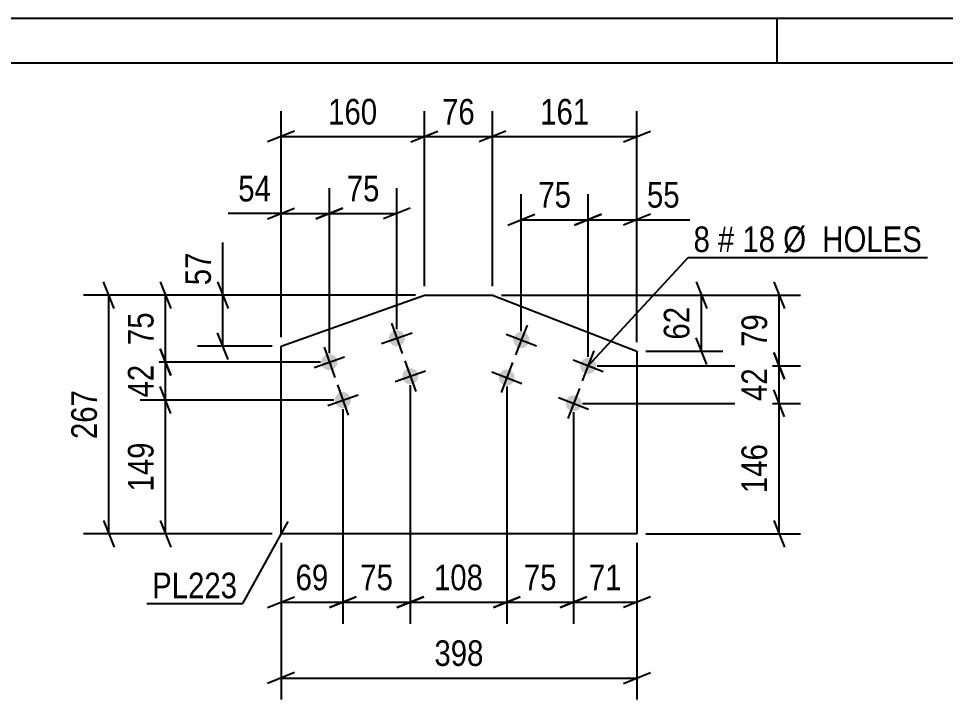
# Model space of a CAD drawing. Header units: millimetres. Extents: x 0 to 420, y 0 to 297.
# Drawn here: x 125.2 to 228.8, y 220.9 to 297 of the extents above; entities that cross this region are included whole.
import ezdxf

# ---------------------------------------------------------------- set-up
doc = ezdxf.new("R2010")
doc.units = ezdxf.units.MM
doc.styles.add('Arial Narrow', font='ARIALN.TTF', dxfattribs={"height": 0.2})

# ---------------------------------------------------------------- blocks, each defined once
blk = doc.blocks.new('Unknown-318934331-1115')
at = {"color": 5, "linetype": 'Continuous'}
for p, q in [((420, 297), (0, 297)), ((210, 292), (210, 297)), ((415, 292), (5, 292))]:
    blk.add_line(p, q, dxfattribs=at)
blk = doc.blocks.new('Bolt-318934331-9569 - 9566')
at = {"linetype": 'Continuous'}
for points in [[(168.33, 261.55, -1), (166.63, 260.95, -1)], [(160.79, 258.88, -1), (159.09, 258.28, -1)], [(169.83, 257.31, -1), (168.14, 256.71, -1)], [(162.29, 254.64, -1), (160.6, 254.04, -1)]]:
    blk.add_hatch(color=1, dxfattribs=at).paths.add_polyline_path(points)
at = {"color": 1, "linetype": 'Continuous'}
for p, q in [((166.88, 262.95), (168.08, 259.56)), ((165.78, 260.65), (169.18, 261.85)), ((159.34, 260.27), (160.54, 256.88)), ((158.24, 257.98), (161.64, 259.18)), ((168.38, 258.71), (169.59, 255.31)), ((167.29, 256.41), (170.68, 257.61)), ((160.84, 256.03), (162.05, 252.64)), ((159.75, 253.73), (163.14, 254.94))]:
    blk.add_line(p, q, dxfattribs=at)
blk = doc.blocks.new('Part-318934331-9567 - 9566')
at = {"color": 2, "linetype": 'Continuous'}
for p, q in [((154.53, 260.37), (170.55, 266.06)), ((170.55, 266.06), (178.17, 266.06)), ((178.17, 266.06), (194.31, 259.81)), ((154.53, 239.39), (154.53, 260.37)), ((194.31, 259.81), (194.31, 239.39)), ((194.31, 239.39), (154.53, 239.39))]:
    blk.add_line(p, q, dxfattribs=at)
blk = doc.blocks.new('Bolt-318934331-9568 - 9566')
at = {"linetype": 'Continuous'}
for points in [[(182.23, 260.73, -1), (180.55, 261.38, -1)], [(189.69, 257.84, -1), (188.01, 258.49, -1)], [(180.6, 256.53, -1), (178.93, 257.18, -1)], [(188.07, 253.65, -1), (186.39, 254.3, -1)]]:
    blk.add_hatch(color=1, dxfattribs=at).paths.add_polyline_path(points)
at = {"color": 1, "linetype": 'Continuous'}
for p, q in [((182.04, 262.73), (180.74, 259.38)), ((179.71, 261.7), (183.07, 260.41)), ((189.5, 259.85), (188.2, 256.49)), ((180.41, 258.54), (179.12, 255.18)), ((187.17, 258.82), (190.53, 257.52)), ((178.09, 257.51), (181.44, 256.21)), ((187.88, 255.65), (186.58, 252.29)), ((185.55, 254.62), (188.9, 253.32))]:
    blk.add_line(p, q, dxfattribs=at)
blk = doc.blocks.new('StraightDimension-318934331-10055 - 9566')
at = {"color": 7, "linetype": 'Continuous'}
for p, q in [((170.55, 267.06), (170.55, 286.65)), ((178.17, 267.06), (178.17, 286.65)), ((169.05, 283.2), (172.05, 284.4)), ((179.67, 284.4), (176.67, 283.2)), ((170.55, 283.8), (178.17, 283.8))]:
    blk.add_line(p, q, dxfattribs=at)
at = {"color": 0}
blk.add_wipeout([(176.79, 284.55), (176.79, 288.75), (171.93, 288.75), (171.93, 284.55)], dxfattribs=at)
at = {"color": 3, "style": 'Arial Narrow'}
blk.add_text('76', height=2.863, dxfattribs=at).set_placement((172.53, 285.15))
blk = doc.blocks.new('StraightDimension-318934331-12801 - 9566')
at = {"color": 7, "linetype": 'Continuous'}
for p, q in [((210.81, 252.47), (209.61, 255.47)), ((188.23, 253.97), (212.61, 253.97)), ((210.21, 239.39), (210.21, 253.97)), ((209.61, 240.89), (210.81, 237.89)), ((195.31, 239.39), (212.61, 239.39))]:
    blk.add_line(p, q, dxfattribs=at)
at = {"color": 0}
blk.add_wipeout([(209.46, 250.02), (205.26, 250.02), (205.26, 243.34), (209.46, 243.34)], dxfattribs=at)
at = {"color": 3, "style": 'Arial Narrow'}
blk.add_text('146', height=2.863, rotation=90.0002, dxfattribs=at).set_placement((208.86, 243.94))
blk = doc.blocks.new('StraightDimension-318934331-10054 - 9566')
at = {"color": 7, "linetype": 'Continuous'}
for p, q in [((178.17, 267.06), (178.17, 286.65)), ((194.31, 260.81), (194.31, 286.65)), ((179.67, 284.4), (176.67, 283.2)), ((192.81, 283.2), (195.81, 284.4)), ((178.17, 283.8), (194.31, 283.8))]:
    blk.add_line(p, q, dxfattribs=at)
at = {"color": 0}
blk.add_wipeout([(189.58, 284.55), (189.58, 288.75), (182.9, 288.75), (182.9, 284.55)], dxfattribs=at)
at = {"color": 3, "style": 'Arial Narrow'}
blk.add_text('161', height=2.863, dxfattribs=at).set_placement((183.5, 285.15))
blk = doc.blocks.new('StraightDimension-318934331-12851 - 9566')
at = {"color": 7, "linetype": 'Continuous'}
for p, q in [((161.44, 253.34), (161.44, 229.33)), ((154.53, 238.39), (154.53, 229.33)), ((153.03, 231.13), (156.03, 232.33)), ((162.94, 232.33), (159.94, 231.13)), ((154.53, 231.73), (161.44, 231.73))]:
    blk.add_line(p, q, dxfattribs=at)
at = {"color": 0}
blk.add_wipeout([(160.41, 232.48), (160.41, 236.68), (155.56, 236.68), (155.56, 232.48)], dxfattribs=at)
at = {"color": 3, "style": 'Arial Narrow'}
blk.add_text('69', height=2.863, dxfattribs=at).set_placement((156.16, 233.08))
blk = doc.blocks.new('StraightDimension-318934331-10056 - 9566')
at = {"color": 7, "linetype": 'Continuous'}
for p, q in [((154.53, 261.37), (154.53, 286.65)), ((170.55, 267.06), (170.55, 286.65)), ((156.03, 284.4), (153.03, 283.2)), ((169.05, 283.2), (172.05, 284.4)), ((154.53, 283.8), (170.55, 283.8))]:
    blk.add_line(p, q, dxfattribs=at)
at = {"color": 0}
blk.add_wipeout([(165.88, 284.55), (165.88, 288.75), (159.2, 288.75), (159.2, 284.55)], dxfattribs=at)
at = {"color": 3, "style": 'Arial Narrow'}
blk.add_text('160', height=2.863, dxfattribs=at).set_placement((159.8, 285.15))
blk = doc.blocks.new('StraightDimension-318934331-10062 - 9566')
at = {"color": 7, "linetype": 'Continuous'}
for p, q in [((154.53, 238.39), (154.53, 220.86)), ((194.31, 238.39), (194.31, 220.86)), ((156.03, 223.86), (153.03, 222.66)), ((192.81, 222.66), (195.81, 223.86)), ((154.53, 223.26), (194.31, 223.26))]:
    blk.add_line(p, q, dxfattribs=at)
at = {"color": 0}
blk.add_wipeout([(177.76, 224.01), (177.76, 228.21), (171.08, 228.21), (171.08, 224.01)], dxfattribs=at)
at = {"color": 3, "style": 'Arial Narrow'}
blk.add_text('398', height=2.863, dxfattribs=at).set_placement((171.68, 224.61))
blk = doc.blocks.new('StraightDimension-318934331-10066 - 9566')
at = {"color": 7, "linetype": 'Continuous'}
for p, q in [((200.93, 267.56), (202.13, 264.56)), ((179.17, 266.06), (203.93, 266.06)), ((201.53, 259.81), (201.53, 266.06)), ((202.13, 258.31), (200.93, 261.31)), ((195.31, 259.81), (203.93, 259.81))]:
    blk.add_line(p, q, dxfattribs=at)
at = {"color": 0}
blk.add_wipeout([(200.78, 265.36), (196.58, 265.36), (196.58, 260.5), (200.78, 260.5)], dxfattribs=at)
at = {"color": 3, "style": 'Arial Narrow'}
blk.add_text('62', height=2.863, rotation=90.0002, dxfattribs=at).set_placement((200.18, 261.1))
blk = doc.blocks.new('StraightDimension-318934331-12849 - 9566')
at = {"color": 7, "linetype": 'Continuous'}
for p, q in [((168.98, 256.01), (168.98, 229.33)), ((179.77, 255.86), (179.77, 229.33)), ((167.48, 231.13), (170.48, 232.33)), ((181.27, 232.33), (178.27, 231.13)), ((168.98, 231.73), (179.77, 231.73))]:
    blk.add_line(p, q, dxfattribs=at)
at = {"color": 0}
blk.add_wipeout([(177.72, 232.48), (177.72, 236.68), (171.03, 236.68), (171.03, 232.48)], dxfattribs=at)
at = {"color": 3, "style": 'Arial Narrow'}
blk.add_text('108', height=2.863, dxfattribs=at).set_placement((171.63, 233.08))
blk = doc.blocks.new('StraightDimension-318934331-10070 - 9566')
at = {"color": 7, "linetype": 'Continuous'}
for p, q in [((148.04, 266.06), (148.04, 271.96)), ((148.04, 266.06), (148.04, 271.96)), ((147.44, 267.56), (148.64, 264.56)), ((169.55, 266.06), (145.19, 266.06)), ((148.04, 260.37), (148.04, 266.06)), ((148.64, 258.87), (147.44, 261.87)), ((153.53, 260.37), (145.19, 260.37))]:
    blk.add_line(p, q, dxfattribs=at)
at = {"color": 0}
blk.add_wipeout([(147.29, 271.44), (143.09, 271.44), (143.09, 266.58), (147.29, 266.58)], dxfattribs=at)
at = {"color": 3, "style": 'Arial Narrow'}
blk.add_text('57', height=2.863, rotation=90.0002, dxfattribs=at).set_placement((146.69, 267.18))
blk = doc.blocks.new('StraightDimension-318934331-10150 - 9566')
at = {"color": 7, "linetype": 'Continuous'}
for p, q in [((135.9, 264.56), (134.7, 267.56)), ((169.55, 266.06), (132.45, 266.06)), ((135.3, 239.39), (135.3, 266.06)), ((134.7, 240.89), (135.9, 237.89)), ((153.53, 239.39), (132.45, 239.39))]:
    blk.add_line(p, q, dxfattribs=at)
at = {"color": 0}
blk.add_wipeout([(134.55, 256.06), (130.35, 256.06), (130.35, 249.38), (134.55, 249.38)], dxfattribs=at)
at = {"color": 3, "style": 'Arial Narrow'}
blk.add_text('267', height=2.863, rotation=90.0002, dxfattribs=at).set_placement((133.95, 249.98))
blk = doc.blocks.new('StraightDimension-318934331-12799 - 9566')
at = {"color": 7, "linetype": 'Continuous'}
for p, q in [((209.61, 267.56), (210.81, 264.56)), ((179.17, 266.06), (212.61, 266.06)), ((210.21, 258.17), (210.21, 266.06)), ((210.81, 256.67), (209.61, 259.67)), ((189.85, 258.17), (212.61, 258.17))]:
    blk.add_line(p, q, dxfattribs=at)
at = {"color": 0}
blk.add_wipeout([(209.46, 264.54), (205.26, 264.54), (205.26, 259.68), (209.46, 259.68)], dxfattribs=at)
at = {"color": 3, "style": 'Arial Narrow'}
blk.add_text('79', height=2.863, rotation=90.0002, dxfattribs=at).set_placement((208.86, 260.28))
blk = doc.blocks.new('StraightDimension-318934331-12800 - 9566')
at = {"color": 7, "linetype": 'Continuous'}
for p, q in [((209.61, 259.67), (210.81, 256.67)), ((189.85, 258.17), (212.61, 258.17)), ((210.21, 253.97), (210.21, 258.17)), ((210.81, 252.47), (209.61, 255.47)), ((188.23, 253.97), (212.61, 253.97))]:
    blk.add_line(p, q, dxfattribs=at)
at = {"color": 0}
blk.add_wipeout([(209.46, 258.5), (205.26, 258.5), (205.26, 253.64), (209.46, 253.64)], dxfattribs=at)
at = {"color": 3, "style": 'Arial Narrow'}
blk.add_text('42', height=2.863, rotation=90.0002, dxfattribs=at).set_placement((208.86, 254.24))
blk = doc.blocks.new('StraightDimension-318934331-12822 - 9566')
at = {"color": 7, "linetype": 'Continuous'}
for p, q in [((141.03, 267.56), (142.23, 264.56)), ((169.55, 266.06), (138.78, 266.06)), ((141.63, 258.58), (141.63, 266.06)), ((142.23, 257.08), (141.03, 260.08)), ((158.94, 258.58), (138.78, 258.58))]:
    blk.add_line(p, q, dxfattribs=at)
at = {"color": 0}
blk.add_wipeout([(140.88, 264.74), (136.68, 264.74), (136.68, 259.89), (140.88, 259.89)], dxfattribs=at)
at = {"color": 3, "style": 'Arial Narrow'}
blk.add_text('75', height=2.863, rotation=90.0002, dxfattribs=at).set_placement((140.28, 260.49))
blk = doc.blocks.new('StraightDimension-318934331-12823 - 9566')
at = {"color": 7, "linetype": 'Continuous'}
for p, q in [((141.03, 260.08), (142.23, 257.08)), ((158.94, 258.58), (138.78, 258.58)), ((141.63, 254.34), (141.63, 258.58)), ((142.23, 252.84), (141.03, 255.84)), ((160.44, 254.34), (138.78, 254.34))]:
    blk.add_line(p, q, dxfattribs=at)
at = {"color": 0}
blk.add_wipeout([(140.88, 258.89), (136.68, 258.89), (136.68, 254.03), (140.88, 254.03)], dxfattribs=at)
at = {"color": 3, "style": 'Arial Narrow'}
blk.add_text('42', height=2.863, rotation=90.0002, dxfattribs=at).set_placement((140.28, 254.63))
blk = doc.blocks.new('StraightDimension-318934331-12824 - 9566')
at = {"color": 7, "linetype": 'Continuous'}
for p, q in [((142.23, 252.84), (141.03, 255.84)), ((160.44, 254.34), (138.78, 254.34)), ((141.63, 239.39), (141.63, 254.34)), ((141.03, 240.89), (142.23, 237.89)), ((153.53, 239.39), (138.78, 239.39))]:
    blk.add_line(p, q, dxfattribs=at)
at = {"color": 0}
blk.add_wipeout([(140.88, 250.2), (136.68, 250.2), (136.68, 243.52), (140.88, 243.52)], dxfattribs=at)
at = {"color": 3, "style": 'Arial Narrow'}
blk.add_text('149', height=2.863, rotation=90.0002, dxfattribs=at).set_placement((140.28, 244.12))
blk = doc.blocks.new('StraightDimension-318934331-12847 - 9566')
at = {"color": 7, "linetype": 'Continuous'}
for p, q in [((187.23, 252.97), (187.23, 229.33)), ((194.31, 238.39), (194.31, 229.33)), ((185.73, 231.13), (188.73, 232.33)), ((195.81, 232.33), (192.81, 231.13)), ((187.23, 231.73), (194.31, 231.73))]:
    blk.add_line(p, q, dxfattribs=at)
at = {"color": 0}
blk.add_wipeout([(193.2, 232.48), (193.2, 236.68), (188.34, 236.68), (188.34, 232.48)], dxfattribs=at)
at = {"color": 3, "style": 'Arial Narrow'}
blk.add_text('71', height=2.863, dxfattribs=at).set_placement((188.94, 233.08))
blk = doc.blocks.new('StraightDimension-318934331-12848 - 9566')
at = {"color": 7, "linetype": 'Continuous'}
for p, q in [((179.77, 255.86), (179.77, 229.33)), ((187.23, 252.97), (187.23, 229.33)), ((178.27, 231.13), (181.27, 232.33)), ((188.73, 232.33), (185.73, 231.13)), ((179.77, 231.73), (187.23, 231.73))]:
    blk.add_line(p, q, dxfattribs=at)
at = {"color": 0}
blk.add_wipeout([(185.92, 232.48), (185.92, 236.68), (181.07, 236.68), (181.07, 232.48)], dxfattribs=at)
at = {"color": 3, "style": 'Arial Narrow'}
blk.add_text('75', height=2.863, dxfattribs=at).set_placement((181.67, 233.08))
blk = doc.blocks.new('StraightDimension-318934331-12850 - 9566')
at = {"color": 7, "linetype": 'Continuous'}
for p, q in [((168.98, 256.01), (168.98, 229.33)), ((161.44, 253.34), (161.44, 229.33)), ((159.94, 231.13), (162.94, 232.33)), ((170.48, 232.33), (167.48, 231.13)), ((161.44, 231.73), (168.98, 231.73))]:
    blk.add_line(p, q, dxfattribs=at)
at = {"color": 0}
blk.add_wipeout([(167.64, 232.48), (167.64, 236.68), (162.79, 236.68), (162.79, 232.48)], dxfattribs=at)
at = {"color": 3, "style": 'Arial Narrow'}
blk.add_text('75', height=2.863, dxfattribs=at).set_placement((163.39, 233.08))
blk = doc.blocks.new('StraightDimension-318934331-12905 - 9566')
at = {"color": 7, "linetype": 'Continuous'}
for p, q in [((188.85, 259.17), (188.85, 277.36)), ((194.31, 260.81), (194.31, 277.36)), ((187.35, 273.91), (190.35, 275.11)), ((195.81, 275.11), (192.81, 273.91)), ((188.85, 274.51), (194.31, 274.51)), ((194.31, 274.51), (200.22, 274.51)), ((194.31, 274.51), (200.22, 274.51))]:
    blk.add_line(p, q, dxfattribs=at)
at = {"color": 0}
blk.add_wipeout([(199.69, 275.26), (199.69, 279.46), (194.83, 279.46), (194.83, 275.26)], dxfattribs=at)
at = {"color": 3, "style": 'Arial Narrow'}
blk.add_text('55', height=2.863, dxfattribs=at).set_placement((195.43, 275.86))
blk = doc.blocks.new('StraightDimension-318934331-12906 - 9566')
at = {"color": 7, "linetype": 'Continuous'}
for p, q in [((181.39, 262.06), (181.39, 277.36)), ((188.85, 259.17), (188.85, 277.36)), ((179.89, 273.91), (182.89, 275.11)), ((190.35, 275.11), (187.35, 273.91)), ((181.39, 274.51), (188.85, 274.51))]:
    blk.add_line(p, q, dxfattribs=at)
at = {"color": 0}
blk.add_wipeout([(187.55, 275.26), (187.55, 279.46), (182.69, 279.46), (182.69, 275.26)], dxfattribs=at)
at = {"color": 3, "style": 'Arial Narrow'}
blk.add_text('75', height=2.863, dxfattribs=at).set_placement((183.29, 275.86))
blk = doc.blocks.new('StraightDimension-318934331-12908 - 9566')
at = {"color": 7, "linetype": 'Continuous'}
for p, q in [((159.94, 259.58), (159.94, 278.05)), ((167.48, 262.25), (167.48, 278.05)), ((158.44, 274.6), (161.44, 275.8)), ((168.98, 275.8), (165.98, 274.6)), ((159.94, 275.2), (167.48, 275.2))]:
    blk.add_line(p, q, dxfattribs=at)
at = {"color": 0}
blk.add_wipeout([(166.14, 275.95), (166.14, 280.15), (161.28, 280.15), (161.28, 275.95)], dxfattribs=at)
at = {"color": 3, "style": 'Arial Narrow'}
blk.add_text('75', height=2.863, dxfattribs=at).set_placement((161.88, 276.55))
blk = doc.blocks.new('StraightDimension-318934331-12909 - 9566')
at = {"color": 7, "linetype": 'Continuous'}
for p, q in [((154.53, 261.37), (154.53, 278.05)), ((159.94, 259.58), (159.94, 278.05)), ((153.03, 274.6), (156.03, 275.8)), ((161.44, 275.8), (158.44, 274.6)), ((154.53, 275.2), (148.62, 275.2)), ((154.53, 275.2), (148.62, 275.2)), ((154.53, 275.2), (159.94, 275.2))]:
    blk.add_line(p, q, dxfattribs=at)
at = {"color": 0}
blk.add_wipeout([(154, 275.95), (154, 280.15), (149.15, 280.15), (149.15, 275.95)], dxfattribs=at)
at = {"color": 3, "style": 'Arial Narrow'}
blk.add_text('54', height=2.863, dxfattribs=at).set_placement((149.75, 276.55))
blk = doc.blocks.new('Mark-318934331-10501 - 9566')
at = {"color": 30, "linetype": 'Continuous'}
for p in [(155.28, 240.77), (139.53, 231.58)]:
    blk.add_line(p, (150.24, 231.58), dxfattribs=at)
at = {"color": 0}
blk.add_wipeout([(149.64, 232.18), (149.64, 235.18), (140.13, 235.18), (140.13, 232.18)], dxfattribs=at)
blk.add_wipeout([(149.64, 232.18), (149.64, 235.18), (140.13, 235.18), (140.13, 232.18)], dxfattribs=at)
at = {"color": 3, "style": 'Arial Narrow'}
blk.add_text('PL223', height=2.863, dxfattribs=at).set_placement((140.13, 232.18))
blk = doc.blocks.new('MarkSet-318934331-12762 - 9566')
at = {"color": 7, "linetype": 'Continuous'}
for p, q in [((188.85, 258.17), (200.04, 270.29)), ((200.04, 270.29), (226.78, 270.29))]:
    blk.add_line(p, q, dxfattribs=at)
at = {"color": 0}
for points in [[(202.47, 270.89), (202.47, 273.89), (200.64, 273.89), (200.64, 270.89)], [(205.2, 270.89), (205.2, 273.89), (203.37, 273.89), (203.37, 270.89)], [(209.76, 270.89), (209.76, 273.89), (206.1, 273.89), (206.1, 270.89)], [(226.18, 270.89), (226.18, 273.89), (210.66, 273.89), (210.66, 270.89)]]:
    blk.add_wipeout(points, dxfattribs=at)
for points in [[(202.47, 270.89), (202.47, 273.89), (200.64, 273.89), (200.64, 270.89)], [(205.2, 270.89), (205.2, 273.89), (203.37, 273.89), (203.37, 270.89)], [(209.76, 270.89), (209.76, 273.89), (206.1, 273.89), (206.1, 270.89)], [(226.18, 270.89), (226.18, 273.89), (210.66, 273.89), (210.66, 270.89)]]:
    blk.add_wipeout(points, dxfattribs=at)
at = {"color": 3, "style": 'Arial Narrow'}
for s, height, p in [('8', 2.86, (200.64, 270.89)), ('#', 2.86, (203.37, 270.89)), ('18', 2.863, (206.1, 270.89)), ('Ø  HOLES', 2.863, (210.66, 270.89))]:
    blk.add_text(s, height=height, dxfattribs=at).set_placement(p)

msp = doc.modelspace()

# ---------------------------------------------------------------- block references
for name in ['Unknown-318934331-1115', 'Part-318934331-9567 - 9566', 'Bolt-318934331-9569 - 9566', 'Bolt-318934331-9568 - 9566']:
    msp.add_blockref(name, (0, 0))

# ---------------------------------------------------------------- next in the draw order: block references
for name in ['StraightDimension-318934331-10055 - 9566', 'StraightDimension-318934331-12801 - 9566', 'StraightDimension-318934331-12851 - 9566']:
    msp.add_blockref(name, (0, 0))

# ---------------------------------------------------------------- next in the draw order: block references
for name in ['StraightDimension-318934331-10056 - 9566', 'StraightDimension-318934331-10054 - 9566', 'StraightDimension-318934331-10062 - 9566']:
    msp.add_blockref(name, (0, 0))

# ---------------------------------------------------------------- next in the draw order: block references
for name in ['StraightDimension-318934331-10070 - 9566', 'StraightDimension-318934331-10066 - 9566', 'StraightDimension-318934331-12849 - 9566']:
    msp.add_blockref(name, (0, 0))

# ---------------------------------------------------------------- next in the draw order: block references
for name in ['StraightDimension-318934331-10150 - 9566', 'StraightDimension-318934331-12799 - 9566']:
    msp.add_blockref(name, (0, 0))

# ---------------------------------------------------------------- next in the draw order: block references
for name in ['StraightDimension-318934331-12822 - 9566', 'StraightDimension-318934331-12800 - 9566']:
    msp.add_blockref(name, (0, 0))

# ---------------------------------------------------------------- next in the draw order: block references
for name in ['StraightDimension-318934331-12905 - 9566', 'StraightDimension-318934331-12823 - 9566', 'StraightDimension-318934331-12847 - 9566']:
    msp.add_blockref(name, (0, 0))

# ---------------------------------------------------------------- next in the draw order: block references
for name in ['StraightDimension-318934331-12908 - 9566', 'StraightDimension-318934331-12906 - 9566', 'StraightDimension-318934331-12824 - 9566', 'StraightDimension-318934331-12848 - 9566']:
    msp.add_blockref(name, (0, 0))

# ---------------------------------------------------------------- next in the draw order: block references
for name in ['StraightDimension-318934331-12909 - 9566', 'MarkSet-318934331-12762 - 9566', 'StraightDimension-318934331-12850 - 9566', 'Mark-318934331-10501 - 9566']:
    msp.add_blockref(name, (0, 0))

doc.saveas('drawing.dxf')
